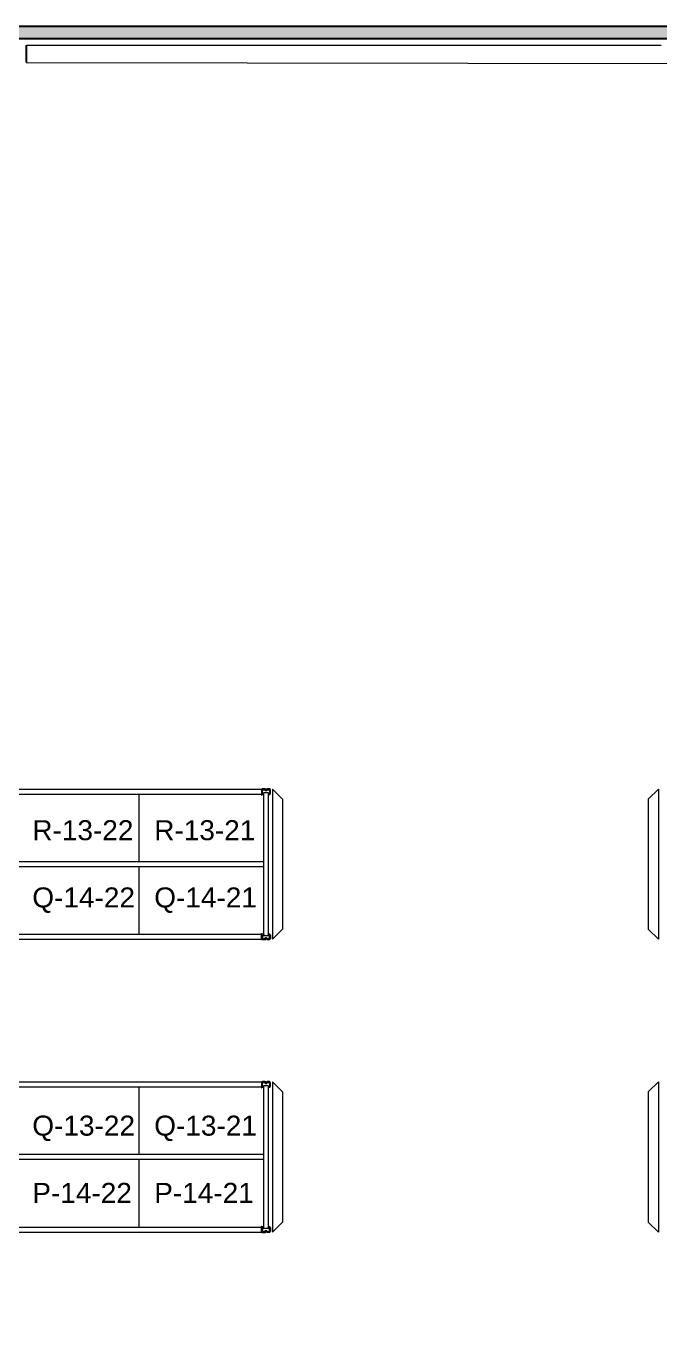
# Model space of a CAD drawing. Header units: inches. Extents: x 2743 to 10591, y -1604 to 5792.
# Drawn here: x 8044 to 8297, y 5121 to 5648 of the extents above; entities that cross this region are included whole.
import ezdxf

# ---------------------------------------------------------------- set-up
doc = ezdxf.new("R2010")
doc.units = ezdxf.units.IN
doc.header["$LTSCALE"] = 0.1875
doc.header["$MEASUREMENT"] = 0
doc.linetypes.add('dash2', pattern=[500, 400, -100])
for name, color, linetype, lineweight in [('22 Dimension', 7, 'Continuous', 5), ('32 Echelle', 160, 'Continuous', 15), ('33 Poutre', 30, 'Continuous', 15), ('37 Protection', 1, 'Continuous', 15)]:
    doc.layers.add(name, color=color, linetype=linetype, lineweight=lineweight)
for name, color, linetype in [('A-N-MUR-EXT', 5, 'Continuous'), ('A-N-MUR-INT', 3, 'Continuous'), ('A-N-STRUCTURE', 4, 'Continuous'), ('fill253', 253, 'Continuous'), ('S-N-ACIER', 4, 'Continuous')]:
    doc.layers.add(name, color=color, linetype=linetype)
doc.styles.add('arial', font='')
doc.styles.get('arial').set_extended_font_data('Arial')

msp = doc.modelspace()

# ---------------------------------------------------------------- hatches: boundary and pattern name
at = {"layer": '32 Echelle'}
for points in [[(8138.64784, 5340.81503), (8138.64784, 5341.00253), (8138.46034, 5341.00253)], [(8140.64784, 5340.81503), (8140.64784, 5341.00253), (8140.83534, 5341.00253)], [(8138.64784, 5285.19003), (8138.64784, 5285.00253), (8138.46034, 5285.00253)], [(8140.64784, 5285.19003), (8140.64784, 5285.00253), (8140.83534, 5285.00253)], [(8138.64784, 5223.81503), (8138.64784, 5224.00253), (8138.46034, 5224.00253)], [(8140.64784, 5223.81503), (8140.64784, 5224.00253), (8140.83534, 5224.00253)], [(8138.64784, 5168.19003), (8138.64784, 5168.00253), (8138.46034, 5168.00253)], [(8140.64784, 5168.19003), (8140.64784, 5168.00253), (8140.83534, 5168.00253)]]:
    msp.add_hatch(color=256, dxfattribs=at).paths.add_polyline_path(points)
at = {"layer": 'fill253'}
h = msp.add_hatch(color=7, dxfattribs=at)
h.dxf.hatch_style = 1
h.paths.add_polyline_path([(9794.88804, 4634.2983), (9789.96679, 4634.2983), (9789.98074, 4296.66232), (9794.90199, 4296.66232)])
h.paths.add_polyline_path([(9794.88805, 4881.11089), (9789.9668, 4881.11089), (9789.9668, 4775.21102), (9794.88805, 4775.21102)])
h.paths.add_polyline_path([(9794.88805, 5127.92329), (9789.9668, 5127.92329), (9789.96679, 5022.02362), (9794.88804, 5022.02362)])
h.paths.add_polyline_path([(8905.8684, 2943.29277), (8903.3892, 2938.37099), (9794.90199, 2938.37152), (9794.90199, 3130.36129), (9789.98074, 3130.36129), (9789.98074, 2943.29277)])
h.paths.add_polyline_path([(8477.94274, 2845.33593), (8485.93641, 2846.64062), (8470.93724, 2938.36282), (8470.1595, 2943.12545), (8461.95283, 2943.12545), (8462.69637, 2938.4929)])
h.paths.add_polyline_path([(8896.37174, 2938.2042), (8896.75099, 2936.00974), (8903.53291, 2937.11042), (8903.3892, 2938.37099), (8905.8684, 2943.29277), (8895.56167, 2943.29277)])
h.paths.add_polyline_path([(9794.90199, 5355.98239), (9789.98074, 5355.98239), (9789.9668, 5268.83602), (9794.88805, 5268.83602)])
h.paths.add_polyline_path([(7089.79643, 3123.02867), (7083.99141, 3125.08232), (7083.99141, 3123.83686), (7084.85165, 3123.50795), (7084.85808, 2938.2042), (7353.37882, 2938.37153), (7353.37237, 2943.29278), (7089.77933, 2943.12545)])
h.paths.add_polyline_path([(7084.85808, 3827.66882), (7089.77933, 3826.6441), (7089.77933, 4320.4792), (7084.85808, 4320.4792)])
h.paths.add_polyline_path([(9789.98074, 3862.52649), (9794.90199, 3862.52649), (9794.90199, 4254.42566), (9789.98074, 4254.42566)])
h.paths.add_polyline_path([(9789.97462, 3801.08425), (9794.89587, 3801.08425), (9794.90199, 3862.52649), (9789.98074, 3862.52649)])
h.paths.add_polyline_path([(9789.98074, 3656.9925), (9794.90199, 3656.9925), (9794.89587, 3765.06188), (9789.97462, 3765.06188)])
h.paths.add_polyline_path([(9789.972, 3584.94295), (9794.89325, 3584.94295), (9794.90198, 3620.96895), (9789.98073, 3620.96895)])
h.paths.add_polyline_path([(9789.97812, 3512.89586), (9794.89937, 3512.89586), (9794.89968, 3548.92185), (9789.97843, 3548.92185)])
h.paths.add_polyline_path([(9789.97812, 3440.8512), (9794.89937, 3440.8512), (9794.89937, 3476.87475), (9789.97812, 3476.87475)])
h.paths.add_polyline_path([(8313.35451, 5642.91315), (8313.35451, 5647.83442), (7084.85165, 5647.83442), (7084.85808, 4361.46337), (7089.77933, 4361.46337), (7089.7729, 5642.91317)])
h.paths.add_polyline_path([(7395.62103, 2943.29277), (7395.62125, 2938.37152), (8462.75647, 2938.2042), (8461.95283, 2943.12545)])
h.paths.add_polyline_path([(8556.69558, 5642.88457), (8556.69559, 5647.80617), (8355.59042, 5647.83389), (8355.59042, 5642.91262)])
h.paths.add_polyline_path([(9149.95052, 5647.66709), (9149.95052, 5642.74584), (9789.98074, 5642.74584), (9789.98079, 5510.71941), (9794.90204, 5510.71941), (9794.90199, 5647.66709)])
h.paths.add_polyline_path([(9794.89495, 3260.73346), (9789.9691, 3260.73345), (9789.98074, 3172.43063), (9794.90199, 3172.43063)])
h.paths.add_polyline_path([(9789.9691, 3296.75701), (9794.89495, 3296.75699), (9794.89325, 3404.82765), (9789.972, 3404.82765)])

# ---------------------------------------------------------------- linework, layer by layer
at = {"layer": '22 Dimension'}
for p, q in [((8044.02046, 5640.28719), (8297.33907, 5640.28719)), ((8550.58861, 5632.64599), (8043.91866, 5633.19699)), ((8089.02284, 5314.00253), (8089.02284, 5341.00253)), ((8138.64784, 5314.00253), (7993.02284, 5314.00253)), ((8138.64784, 5312.00253), (7993.02284, 5312.00253)), ((8089.02284, 5285.00253), (8089.02284, 5312.00253)), ((8089.02284, 5197.00253), (8089.02284, 5224.00253)), ((8138.64784, 5197.00253), (7993.02284, 5197.00253)), ((8138.64784, 5195.00253), (7993.02284, 5195.00253)), ((8089.02284, 5168.00253), (8089.02284, 5195.00253))]:
    msp.add_line(p, q, dxfattribs=at)
at = {"layer": '32 Echelle', "linetype": 'Continuous', "lineweight": 25}
for p, q in [((8138.02288, 5342.81878), (8138.02288, 5341.18628)), ((8138.11288, 5341.18628), (8138.11288, 5342.81878)), ((8139.13547, 5343.00253), (8138.20663, 5343.00253)), ((8138.20663, 5342.91253), (8139.13547, 5342.91253)), ((8139.22512, 5342.84619), (8139.26903, 5342.70256)), ((8139.3551, 5342.72887), (8139.31119, 5342.8725)), ((8139.85092, 5342.66253), (8139.44475, 5342.66253)), ((8139.44475, 5342.57253), (8139.85092, 5342.57253)), ((8139.98449, 5342.8725), (8139.94057, 5342.72887)), ((8140.02664, 5342.70256), (8140.07055, 5342.84619)), ((8141.08904, 5343.00253), (8140.16021, 5343.00253)), ((8140.16021, 5342.91253), (8141.08904, 5342.91253)), ((8141.18279, 5342.81878), (8141.18279, 5341.18628)), ((8141.27279, 5341.18628), (8141.27279, 5342.81878)), ((8138.62288, 5341.09253), (8138.20663, 5341.09253)), ((8138.20663, 5341.00253), (8138.62288, 5341.00253)), ((8138.62288, 5341.00253), (8138.62288, 5341.09253)), ((8141.08904, 5341.09253), (8140.67279, 5341.09253)), ((8140.67279, 5341.09253), (8140.67279, 5341.00253)), ((8140.67279, 5341.00253), (8141.08904, 5341.00253)), ((8138.02288, 5283.18628), (8138.02288, 5284.81878)), ((8138.11288, 5284.81878), (8138.11288, 5283.18628)), ((8138.20663, 5285.00253), (8138.62288, 5285.00253)), ((8138.62288, 5284.91253), (8138.20663, 5284.91253)), ((8138.62288, 5285.00253), (8138.62288, 5284.91253)), ((8140.67279, 5285.00253), (8141.08904, 5285.00253)), ((8140.67279, 5284.91253), (8140.67279, 5285.00253)), ((8141.08904, 5284.91253), (8140.67279, 5284.91253)), ((8141.18279, 5283.18628), (8141.18279, 5284.81878)), ((8141.27279, 5284.81878), (8141.27279, 5283.18628)), ((8138.20663, 5283.09253), (8139.13547, 5283.09253)), ((8139.13547, 5283.00253), (8138.20663, 5283.00253)), ((8139.22512, 5283.15887), (8139.26903, 5283.3025)), ((8139.3551, 5283.27619), (8139.31119, 5283.13256)), ((8139.44475, 5283.43253), (8139.85092, 5283.43253)), ((8139.85092, 5283.34253), (8139.44475, 5283.34253)), ((8139.98449, 5283.13256), (8139.94057, 5283.27619)), ((8140.02664, 5283.3025), (8140.07055, 5283.15887)), ((8140.16021, 5283.09253), (8141.08904, 5283.09253)), ((8141.08904, 5283.00253), (8140.16021, 5283.00253)), ((8138.02288, 5225.81878), (8138.02288, 5224.18628)), ((8138.11288, 5224.18628), (8138.11288, 5225.81878)), ((8139.13547, 5226.00253), (8138.20663, 5226.00253)), ((8138.20663, 5225.91253), (8139.13547, 5225.91253)), ((8138.62288, 5224.09253), (8138.20663, 5224.09253)), ((8138.20663, 5224.00253), (8138.62288, 5224.00253)), ((8138.62288, 5224.00253), (8138.62288, 5224.09253)), ((8139.22512, 5225.84619), (8139.26903, 5225.70256)), ((8139.3551, 5225.72887), (8139.31119, 5225.8725)), ((8139.85092, 5225.66253), (8139.44475, 5225.66253)), ((8139.44475, 5225.57253), (8139.85092, 5225.57253)), ((8139.98449, 5225.8725), (8139.94057, 5225.72887)), ((8140.02664, 5225.70256), (8140.07055, 5225.84619)), ((8141.08904, 5226.00253), (8140.16021, 5226.00253)), ((8140.16021, 5225.91253), (8141.08904, 5225.91253)), ((8141.08904, 5224.09253), (8140.67279, 5224.09253)), ((8140.67279, 5224.09253), (8140.67279, 5224.00253)), ((8140.67279, 5224.00253), (8141.08904, 5224.00253)), ((8141.18279, 5225.81878), (8141.18279, 5224.18628)), ((8141.27279, 5224.18628), (8141.27279, 5225.81878)), ((8138.02288, 5166.18628), (8138.02288, 5167.81878)), ((8138.11288, 5167.81878), (8138.11288, 5166.18628)), ((8138.20663, 5168.00253), (8138.62288, 5168.00253)), ((8138.62288, 5167.91253), (8138.20663, 5167.91253)), ((8138.20663, 5166.09253), (8139.13547, 5166.09253)), ((8139.13547, 5166.00253), (8138.20663, 5166.00253)), ((8138.62288, 5168.00253), (8138.62288, 5167.91253)), ((8139.22512, 5166.15887), (8139.26903, 5166.3025)), ((8139.3551, 5166.27619), (8139.31119, 5166.13256)), ((8139.44475, 5166.43253), (8139.85092, 5166.43253)), ((8139.85092, 5166.34253), (8139.44475, 5166.34253)), ((8139.98449, 5166.13256), (8139.94057, 5166.27619)), ((8140.02664, 5166.3025), (8140.07055, 5166.15887)), ((8140.16021, 5166.09253), (8141.08904, 5166.09253)), ((8141.08904, 5166.00253), (8140.16021, 5166.00253)), ((8140.67279, 5168.00253), (8141.08904, 5168.00253)), ((8140.67279, 5167.91253), (8140.67279, 5168.00253)), ((8141.08904, 5167.91253), (8140.67279, 5167.91253)), ((8141.18279, 5166.18628), (8141.18279, 5167.81878)), ((8141.27279, 5167.81878), (8141.27279, 5166.18628))]:
    msp.add_line(p, q, dxfattribs=at)
at = {"layer": '32 Echelle'}
for p, q in [((8138.64784, 5341.00253), (8138.46034, 5341.00253)), ((8138.64784, 5340.81503), (8138.46034, 5341.00253)), ((8140.64784, 5341.50253), (8138.64784, 5341.50253)), ((8138.64784, 5341.50253), (8138.64784, 5284.50253)), ((8138.64784, 5340.81503), (8138.64784, 5341.00253)), ((8140.64784, 5284.50253), (8140.64784, 5341.50253)), ((8140.64784, 5341.00253), (8140.83534, 5341.00253)), ((8140.64784, 5340.81503), (8140.64784, 5341.00253)), ((8140.64784, 5340.81503), (8140.83534, 5341.00253)), ((8138.64784, 5285.19003), (8138.46034, 5285.00253)), ((8138.64784, 5285.00253), (8138.46034, 5285.00253)), ((8138.64784, 5285.19003), (8138.64784, 5285.00253)), ((8138.64784, 5284.50253), (8140.64784, 5284.50253)), ((8140.64784, 5285.19003), (8140.64784, 5285.00253)), ((8140.64784, 5285.19003), (8140.83534, 5285.00253)), ((8140.64784, 5285.00253), (8140.83534, 5285.00253)), ((8138.64784, 5224.00253), (8138.46034, 5224.00253)), ((8138.64784, 5223.81503), (8138.46034, 5224.00253)), ((8140.64784, 5224.50253), (8138.64784, 5224.50253)), ((8138.64784, 5224.50253), (8138.64784, 5167.50253)), ((8138.64784, 5223.81503), (8138.64784, 5224.00253)), ((8140.64784, 5167.50253), (8140.64784, 5224.50253)), ((8140.64784, 5224.00253), (8140.83534, 5224.00253)), ((8140.64784, 5223.81503), (8140.64784, 5224.00253)), ((8140.64784, 5223.81503), (8140.83534, 5224.00253)), ((8138.64784, 5168.19003), (8138.46034, 5168.00253)), ((8138.64784, 5168.19003), (8138.64784, 5168.00253)), ((8140.64784, 5168.19003), (8140.64784, 5168.00253)), ((8140.64784, 5168.19003), (8140.83534, 5168.00253)), ((8138.64784, 5168.00253), (8138.46034, 5168.00253)), ((8138.64784, 5167.50253), (8140.64784, 5167.50253)), ((8140.64784, 5168.00253), (8140.83534, 5168.00253))]:
    msp.add_line(p, q, dxfattribs=at)
at = {"layer": '32 Echelle', "linetype": 'Continuous', "lineweight": 25}
for centre, radius, start, end in [((8138.20663, 5342.81878), 0.18375, 90, 180), ((8138.20663, 5342.81878), 0.09375, 90, 180), ((8139.13547, 5342.81878), 0.18375, 17, 90), ((8139.13547, 5342.81878), 0.09375, 17, 90), ((8139.44475, 5342.75628), 0.18375, 197, 270), ((8139.44475, 5342.75628), 0.09375, 197, 270), ((8139.85092, 5342.75628), 0.09375, 270, 343), ((8139.85092, 5342.75628), 0.18375, 270, 343), ((8140.16021, 5342.81878), 0.18375, 90, 163), ((8140.16021, 5342.81878), 0.09375, 90, 163), ((8141.08904, 5342.81878), 0.18375, 0, 90), ((8141.08904, 5342.81878), 0.09375, 0, 90), ((8138.20663, 5341.18628), 0.18375, 180, 270), ((8138.20663, 5341.18628), 0.09375, 180, 270), ((8141.08904, 5341.18628), 0.09375, 270, 0), ((8141.08904, 5341.18628), 0.18375, 270, 0), ((8138.20663, 5284.81878), 0.18375, 90, 180), ((8138.20663, 5284.81878), 0.09375, 90, 180), ((8141.08904, 5284.81878), 0.18375, 0, 90), ((8141.08904, 5284.81878), 0.09375, 0, 90), ((8138.20663, 5283.18628), 0.18375, 180, 270), ((8138.20663, 5283.18628), 0.09375, 180, 270), ((8139.13547, 5283.18628), 0.09375, 270, 343), ((8139.13547, 5283.18628), 0.18375, 270, 343), ((8139.44475, 5283.24878), 0.18375, 90, 163), ((8139.44475, 5283.24878), 0.09375, 90, 163), ((8139.85092, 5283.24878), 0.18375, 17, 90), ((8139.85092, 5283.24878), 0.09375, 17, 90), ((8140.16021, 5283.18628), 0.18375, 197, 270), ((8140.16021, 5283.18628), 0.09375, 197, 270), ((8141.08904, 5283.18628), 0.09375, 270, 0), ((8141.08904, 5283.18628), 0.18375, 270, 0), ((8138.20663, 5225.81878), 0.18375, 90, 180), ((8138.20663, 5224.18628), 0.18375, 180, 270), ((8138.20663, 5225.81878), 0.09375, 90, 180), ((8138.20663, 5224.18628), 0.09375, 180, 270), ((8139.13547, 5225.81878), 0.18375, 17, 90), ((8139.13547, 5225.81878), 0.09375, 17, 90), ((8139.44475, 5225.75628), 0.18375, 197, 270), ((8139.44475, 5225.75628), 0.09375, 197, 270), ((8139.85092, 5225.75628), 0.09375, 270, 343), ((8139.85092, 5225.75628), 0.18375, 270, 343), ((8140.16021, 5225.81878), 0.18375, 90, 163), ((8140.16021, 5225.81878), 0.09375, 90, 163), ((8141.08904, 5225.81878), 0.18375, 0, 90), ((8141.08904, 5225.81878), 0.09375, 0, 90), ((8141.08904, 5224.18628), 0.09375, 270, 0), ((8141.08904, 5224.18628), 0.18375, 270, 0), ((8138.20663, 5167.81878), 0.18375, 90, 180), ((8138.20663, 5166.18628), 0.18375, 180, 270), ((8138.20663, 5167.81878), 0.09375, 90, 180), ((8138.20663, 5166.18628), 0.09375, 180, 270), ((8139.13547, 5166.18628), 0.09375, 270, 343), ((8139.13547, 5166.18628), 0.18375, 270, 343), ((8139.44475, 5166.24878), 0.18375, 90, 163), ((8139.44475, 5166.24878), 0.09375, 90, 163), ((8139.85092, 5166.24878), 0.18375, 17, 90), ((8139.85092, 5166.24878), 0.09375, 17, 90), ((8140.16021, 5166.18628), 0.18375, 197, 270), ((8140.16021, 5166.18628), 0.09375, 197, 270), ((8141.08904, 5167.81878), 0.18375, 0, 90), ((8141.08904, 5167.81878), 0.09375, 0, 90), ((8141.08904, 5166.18628), 0.09375, 270, 0), ((8141.08904, 5166.18628), 0.18375, 270, 0)]:
    msp.add_arc(centre, radius, start, end, dxfattribs=at)
at = {"layer": '33 Poutre'}
for p, q in [((7993.77284, 5343.00253), (8137.89784, 5343.00253)), ((8137.89784, 5343.00253), (8137.89784, 5341.00253)), ((8137.89784, 5342.87753), (8137.89784, 5340.62153)), ((8138.01684, 5342.87753), (8138.01684, 5340.62153)), ((8138.14184, 5343.12153), (8139.40384, 5343.12153)), ((8139.40384, 5343.00253), (8138.14184, 5343.00253)), ((8139.52884, 5342.66253), (8139.52884, 5342.87753)), ((8139.52884, 5342.66253), (8139.64784, 5342.66253)), ((8139.64784, 5342.66253), (8139.64784, 5342.87753)), ((7993.77284, 5341.00253), (8137.89784, 5341.00253)), ((8137.89784, 5340.62153), (8138.01684, 5340.62153)), ((7993.77284, 5285.00253), (8137.89784, 5285.00253)), ((8137.89784, 5283.12753), (8137.89784, 5285.38353)), ((8137.89784, 5285.38353), (8138.01684, 5285.38353)), ((8137.89784, 5283.00253), (8137.89784, 5285.00253)), ((8138.01684, 5283.12753), (8138.01684, 5285.38353)), ((7993.77284, 5283.00253), (8137.89784, 5283.00253)), ((8139.40384, 5283.00253), (8138.14184, 5283.00253)), ((8138.14184, 5282.88353), (8139.40384, 5282.88353)), ((8139.52884, 5283.34253), (8139.52884, 5283.12753)), ((8139.52884, 5283.34253), (8139.64784, 5283.34253)), ((8139.64784, 5283.34253), (8139.64784, 5283.12753)), ((8138.14184, 5226.12153), (8139.40384, 5226.12153)), ((7993.77284, 5226.00253), (8137.89784, 5226.00253)), ((7993.77284, 5224.00253), (8137.89784, 5224.00253)), ((8137.89784, 5226.00253), (8137.89784, 5224.00253)), ((8137.89784, 5225.87753), (8137.89784, 5223.62153)), ((8137.89784, 5223.62153), (8138.01684, 5223.62153)), ((8138.01684, 5225.87753), (8138.01684, 5223.62153)), ((8139.40384, 5226.00253), (8138.14184, 5226.00253)), ((8139.52884, 5225.66253), (8139.52884, 5225.87753)), ((8139.52884, 5225.66253), (8139.64784, 5225.66253)), ((8139.64784, 5225.66253), (8139.64784, 5225.87753)), ((8137.89784, 5166.12753), (8137.89784, 5168.38353)), ((8137.89784, 5168.38353), (8138.01684, 5168.38353)), ((8138.01684, 5166.12753), (8138.01684, 5168.38353)), ((7993.77284, 5168.00253), (8137.89784, 5168.00253)), ((7993.77284, 5166.00253), (8137.89784, 5166.00253)), ((8137.89784, 5166.00253), (8137.89784, 5168.00253)), ((8139.40384, 5166.00253), (8138.14184, 5166.00253)), ((8138.14184, 5165.88353), (8139.40384, 5165.88353)), ((8139.52884, 5166.34253), (8139.52884, 5166.12753)), ((8139.52884, 5166.34253), (8139.64784, 5166.34253)), ((8139.64784, 5166.34253), (8139.64784, 5166.12753))]:
    msp.add_line(p, q, dxfattribs=at)
for centre, radius, start, end in [((8138.14184, 5342.87753), 0.244, 90, 180), ((8138.14184, 5342.87753), 0.125, 90, 180), ((8139.40384, 5342.87753), 0.244, 0, 90), ((8139.40384, 5342.87753), 0.125, 0, 90), ((8138.14184, 5283.12753), 0.244, 180, 270), ((8138.14184, 5283.12753), 0.125, 180, 270), ((8139.40384, 5283.12753), 0.125, 270, 0), ((8139.40384, 5283.12753), 0.244, 270, 0), ((8138.14184, 5225.87753), 0.244, 90, 180), ((8139.40384, 5225.87753), 0.244, 0, 90), ((8138.14184, 5225.87753), 0.125, 90, 180), ((8139.40384, 5225.87753), 0.125, 0, 90), ((8138.14184, 5166.12753), 0.244, 180, 270), ((8138.14184, 5166.12753), 0.125, 180, 270), ((8139.40384, 5166.12753), 0.125, 270, 0), ((8139.40384, 5166.12753), 0.244, 270, 0)]:
    msp.add_arc(centre, radius, start, end, dxfattribs=at)
at = {"layer": '37 Protection'}
for p, q in [((8142.27279, 5343.00253), (8142.27279, 5283.00253)), ((8142.27279, 5343.00253), (8146.27279, 5339.00253)), ((8296.27279, 5343.00253), (8292.27279, 5339.00253)), ((8296.27279, 5343.00253), (8296.27279, 5283.00253)), ((8146.27279, 5339.00253), (8146.27279, 5287.00253)), ((8292.27279, 5339.00253), (8292.27279, 5287.00253)), ((8142.27279, 5283.00253), (8146.27279, 5287.00253)), ((8296.27279, 5283.00253), (8292.27279, 5287.00253)), ((8142.27279, 5226.00253), (8142.27279, 5166.00253)), ((8142.27279, 5226.00253), (8146.27279, 5222.00253)), ((8146.27279, 5222.00253), (8146.27279, 5170.00253)), ((8296.27279, 5226.00253), (8292.27279, 5222.00253)), ((8292.27279, 5222.00253), (8292.27279, 5170.00253)), ((8296.27279, 5226.00253), (8296.27279, 5166.00253)), ((8142.27279, 5166.00253), (8146.27279, 5170.00253)), ((8296.27279, 5166.00253), (8292.27279, 5170.00253))]:
    msp.add_line(p, q, dxfattribs=at)
at = {"layer": 'A-N-MUR-EXT', "color": 7}
msp.add_line((8313.35451, 5647.83442), (7084.85165, 5647.83442), dxfattribs=at)
at = {"layer": 'A-N-MUR-INT', "color": 7}
msp.add_line((8305.05477, 5642.91317), (7089.7729, 5642.91317), dxfattribs=at)
at = {"layer": 'A-N-STRUCTURE', "color": 7, "linetype": 'dash2', "ltscale": 0.5}
msp.add_line((7089.80046, 5642.97013), (8556.68915, 5642.97013), dxfattribs=at)
at = {"layer": 'S-N-ACIER', "color": 7}
msp.add_line((8044.02046, 5633.53917), (8044.02046, 5640.28719), dxfattribs=at)

# ---------------------------------------------------------------- texts
at = {"layer": '22 Dimension', "char_height": 8, "attachment_point": 1, "style": 'arial'}
for s, insert in [('{\\fArial Unicode MS|b0|i0|c0|p2;\\C8;R-13-22}', (8046.37638, 5330.59694)), ('{\\fArial Unicode MS|b0|i0|c0|p2;\\C8;R-13-21}', (8095.04133, 5330.59694)), ('{\\fArial Unicode MS|b0|i0|c0|p2;\\C8;Q-14-22}', (8046.37638, 5303.7244)), ('{\\fArial Unicode MS|b0|i0|c0|p2;\\C8;Q-14-21}', (8095.04133, 5303.7244)), ('{\\fArial Unicode MS|b0|i0|c0|p2;\\C8;Q-13-22}', (8046.37638, 5212.53699)), ('{\\fArial Unicode MS|b0|i0|c0|p2;\\C8;Q-13-21}', (8095.04133, 5212.53699)), ('{\\fArial Unicode MS|b0|i0|c0|p2;\\C8;P-14-22}', (8046.37638, 5185.66445)), ('{\\fArial Unicode MS|b0|i0|c0|p2;\\C8;P-14-21}', (8095.04133, 5185.66445))]:
    msp.add_mtext_dynamic_manual_height_columns(s, width=68.8901007, gutter_width=5, heights=[0], dxfattribs=dict(at, insert=insert))

doc.saveas('drawing.dxf')
